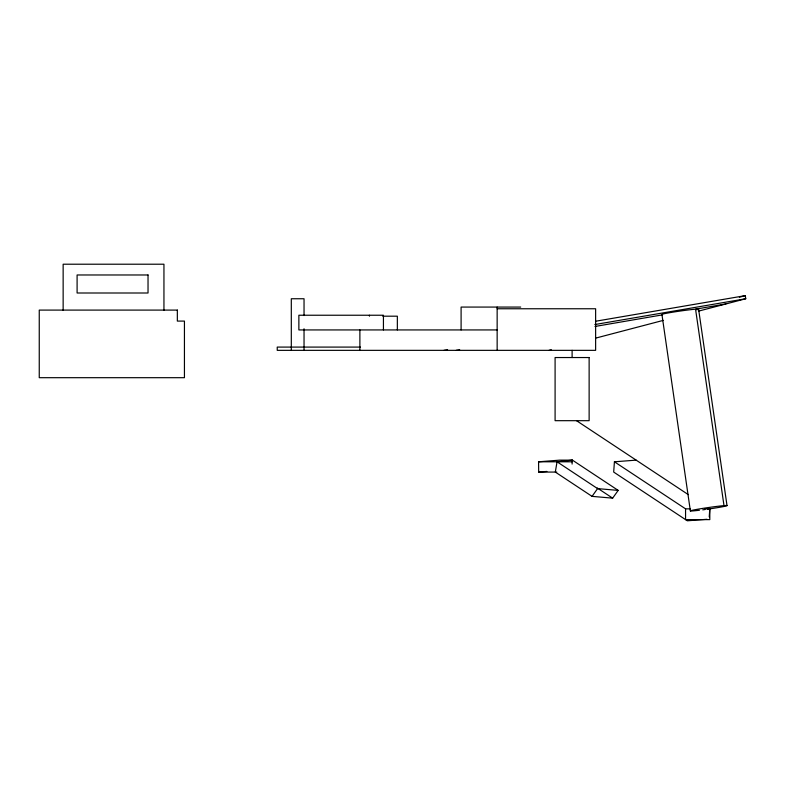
<?xml version="1.0" encoding="UTF-8"?>
<svg xmlns="http://www.w3.org/2000/svg" width="785" height="785" viewBox="0 0 785 785"><rect width="100%" height="100%" fill="white"/><g stroke="black" fill="none" stroke-linecap="round" stroke-linejoin="round"><path stroke-width="1.18" d="M636.154 460.138L614.419 461.796L613.684 472.07L687.336 520.789L706.942 519.287M709.238 516.844L709.807 508.847A18.546 0.756 -8.2 0 0 725.674 505.511A18.546 0.756 -8.2 0 0 696.648 509.416A18.546 0.756 -8.2 0 0 699.445 510.25M572.432 460.138L557.046 461.796L555.319 472.07L592.047 496.365L612.643 498.151L618.188 490.399L572.432 460.138L559.666 460.138L538.569 461.796L538.687 472.07L556.781 472.07M592.047 496.365L597.591 488.613L618.188 490.399M739.372 297.201L745.299 295.641L745.75 298.751L698.66 311.096M549.009 350.346L551.315 349.737M595.766 338.09L663.178 320.408M456.154 350.346L459.667 349.747M594.991 326.472L662.55 314.854M725.87 303.962L695.559 309.172L723.996 505.618M595.609 321.242L745.299 295.641M443.947 350.346L447.568 349.727M594.844 324.548L745.75 298.751M538.687 472.07L546.89 471.432M707.393 509.033L709.807 508.847L709.807 519.621L685.56 519.621L685.56 508.847L614.419 461.796M520.7 307.072L461.099 307.072L461.099 329.935M497.15 308.76L595.629 308.76L595.629 350.346L277.233 350.346L277.233 347.088L360.433 347.088M382.786 316.188L397.347 316.188L397.347 329.935M497.15 329.935L298.869 329.935L298.869 315.236L383.433 315.236L383.433 329.935M538.569 461.796L572.108 461.796M685.56 508.847L690.408 508.847M704.959 508.847L709.807 508.847M576.514 420.682L688.327 494.638M597.297 488.005L612.643 498.151M557.046 461.796L597.591 488.613M698.581 309.113L727.008 505.56M690.368 510.947L661.941 314.5A18.546 0.756 -8.2 0 1 683.921 310.526A18.546 0.756 -8.2 0 1 696.688 309.771M572.108 350.316L572.108 357.538M572.108 460.167L572.108 464.082M497.15 307.072L497.15 350.346M369.441 315.236L369.441 316.188M359.883 329.935L359.883 350.346M304.04 315.55L304.04 298.751L291.304 298.751L291.304 350.346M304.04 328.748L304.04 350.346M163.947 310.31L163.947 264.211L63.143 264.211L63.143 310.31M705.028 509.524A18.546 0.756 -8.2 0 1 702.712 509.838M148.031 274.976L77.097 274.976L77.097 293.001L148.031 293.001L148.031 274.976M177.341 310.095L39.25 310.095L39.25 377.693L184.436 377.693L184.436 321.085L177.341 321.085L177.341 310.095M589.133 357.538L555.093 357.538L555.093 420.682L589.133 420.682L589.133 357.538"/></g></svg>
